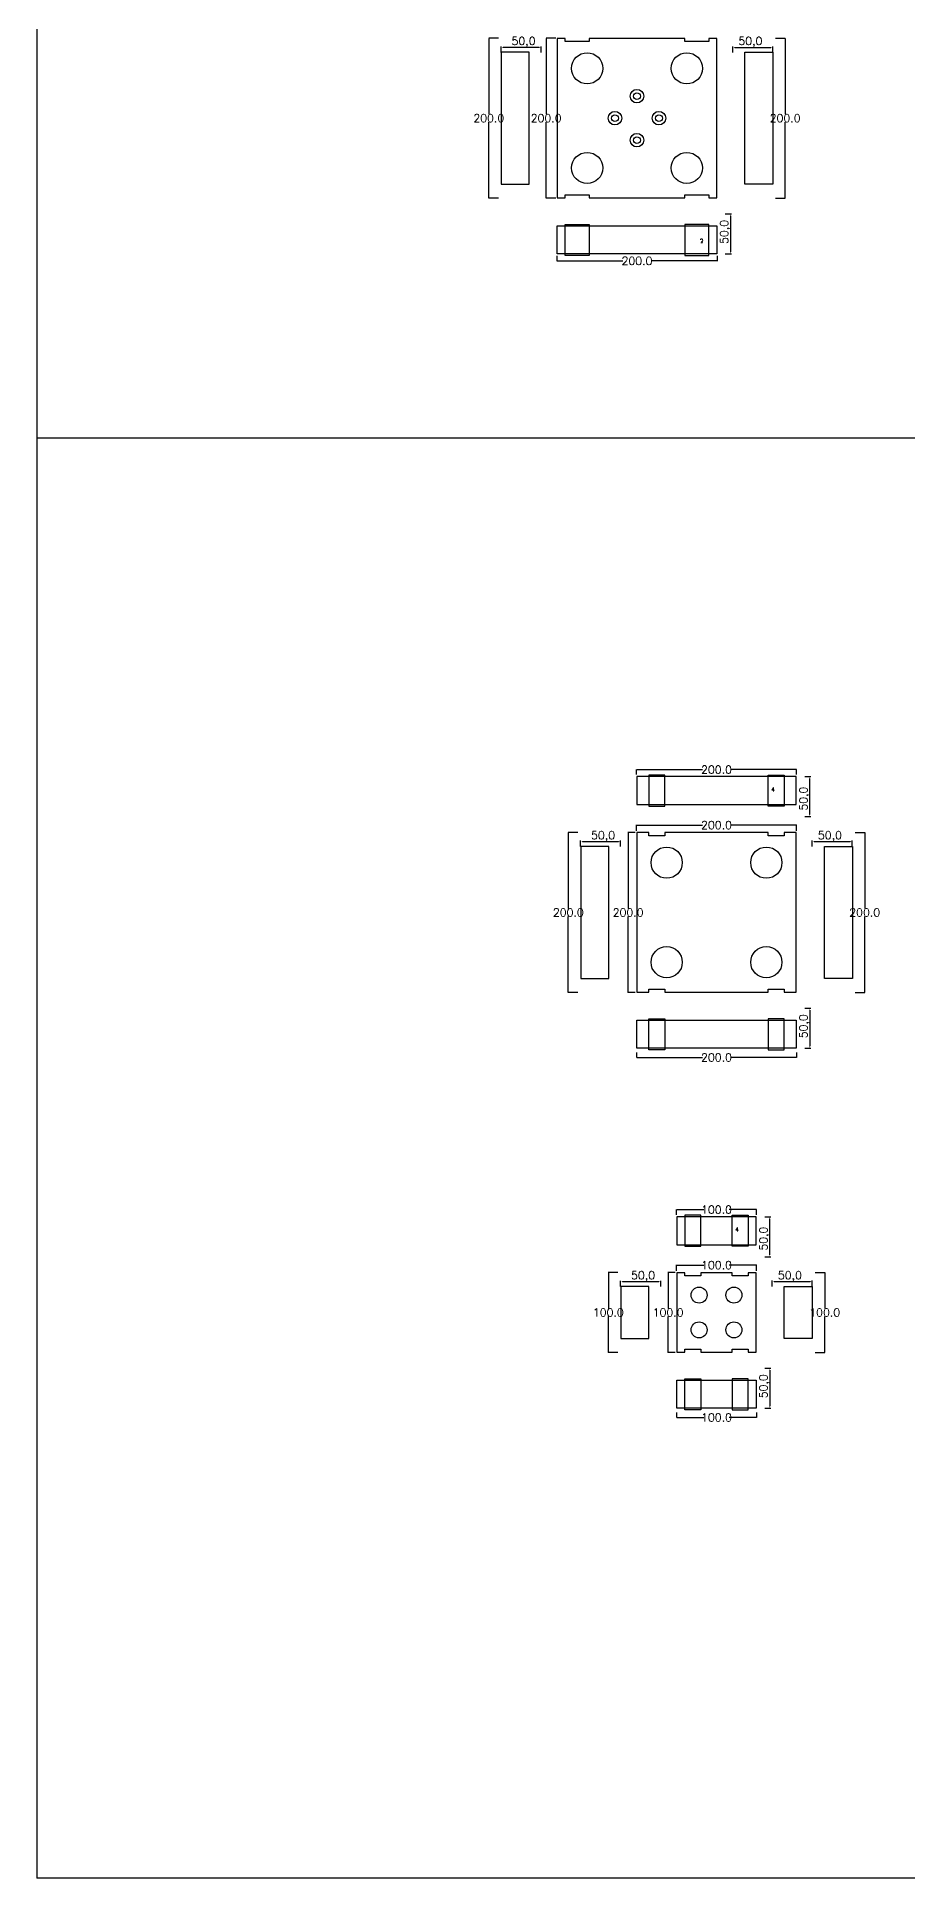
# Model space of a CAD drawing. Header units: millimetres. Extents: x 8462 to 28262, y 7372 to 16372.
# Drawn here: x 8462 to 9550, y 7372 to 9673 of the extents above; entities that cross this region are included whole.
import ezdxf

# ---------------------------------------------------------------- set-up
doc = ezdxf.new("R2010")
doc.units = ezdxf.units.MM
for name, color, linetype in [('TEXT', 7, 'Continuous'), ('볼트 구멍', 7, 'Continuous'), ('치구', 7, 'Continuous'), ('치수', 7, 'Continuous')]:
    doc.layers.add(name, color=color, linetype=linetype)
doc.styles.get("Standard").update_dxf_attribs({"font": 'txt.shx', "bigfont": 'whgtxt.shx'})
doc.dimstyles.new('ISO-25', dxfattribs={"dimtxt": 2.5, "dimasz": 2.5, "dimexe": 1.25, "dimexo": 0.625, "dimtad": 1, "dimtxsty": 'Standard', "dimcen": 2.5, "dimadec": 0, "dimazin": 0, "dimtfac": 1, "dimtmove": 0, "dimatfit": 3, "dimfxl": 0, "dimarcsym": 0})
doc.dimstyles.get("Standard").update_dxf_attribs({"dimtxt": 7, "dimasz": 0.18, "dimexe": 0.18, "dimexo": 0.0625, "dimgap": 0.09, "dimtad": 0, "dimtih": 1, "dimtoh": 1, "dimdec": 1, "dimzin": 0, "dimdsep": 46, "dimtxsty": 'Standard', "dimcen": 0.09, "dimadec": 0, "dimazin": 0, "dimtfac": 1, "dimtdec": 1, "dimtofl": 0, "dimtmove": 0, "dimatfit": 3, "dimfxl": 0, "dimtolj": 1, "dimtzin": 0, "dimarcsym": 0})

# ---------------------------------------------------------------- blocks, each defined once
blk = doc.blocks.new('*D1')
at = {"layer": 'Defpoints', "color": 0}
for p in [(9421.4, 8459.2), (9421.4, 8409.2), (9428.3, 8409.2)]:
    blk.add_point(p, dxfattribs=at)
at = {"layer": '치수', "color": 0, "lineweight": -2}
for p, q in [((9422, 8459.2), (9429.5, 8459.2)), ((9428.3, 8456.7), (9428.3, 8411.7)), ((9422, 8409.2), (9429.5, 8409.2))]:
    blk.add_line(p, q, dxfattribs=at)
at = {"layer": '치수', "color": 0}
for points in [[(9427.8, 8456.7), (9428.7, 8456.7), (9428.3, 8459.2)], [(9427.8, 8411.7), (9428.7, 8411.7), (9428.3, 8409.2)]]:
    blk.add_solid(points, dxfattribs=at)
at = {"layer": '치수', "color": 0, "insert": (9421.8, 8436.7), "char_height": 10, "attachment_point": 5, "rotation": 90}
blk.add_mtext('50,0', dxfattribs=at)
blk = doc.blocks.new('*D3')
at = {"layer": 'Defpoints', "color": 0}
for p in [(9211.7, 8404.1), (9411.7, 8404.1), (9411.7, 8397.7)]:
    blk.add_point(p, dxfattribs=at)
at = {"layer": '치수', "color": 0, "lineweight": -2}
for p, q in [((9211.7, 8404), (9211.7, 8397.5)), ((9411.7, 8404), (9411.7, 8397.5)), ((9211.9, 8397.7), (9294.1, 8397.7)), ((9411.5, 8397.7), (9329.3, 8397.7))]:
    blk.add_line(p, q, dxfattribs=at)
at = {"layer": '치수', "color": 0}
for points in [[(9211.9, 8397.7), (9211.9, 8397.7), (9211.7, 8397.7)], [(9411.5, 8397.7), (9411.5, 8397.7), (9411.7, 8397.7)]]:
    blk.add_solid(points, dxfattribs=at)
at = {"layer": '치수', "color": 0, "insert": (9311.7, 8397.7), "char_height": 10, "attachment_point": 5}
blk.add_mtext('\\A1;200.0', dxfattribs=at)
blk = doc.blocks.new('*D4')
at = {"layer": 'Defpoints', "color": 0}
for p in [(9371.4, 8198.7), (9378.3, 8198.7), (9371.4, 8148.7)]:
    blk.add_point(p, dxfattribs=at)
at = {"layer": '치수', "color": 0, "lineweight": -2}
for p, q in [((9372, 8198.7), (9379.5, 8198.7)), ((9378.3, 8151.2), (9378.3, 8196.2)), ((9372, 8148.7), (9379.5, 8148.7))]:
    blk.add_line(p, q, dxfattribs=at)
at = {"layer": '치수', "color": 0}
for points in [[(9377.8, 8196.2), (9378.7, 8196.2), (9378.3, 8198.7)], [(9377.8, 8151.2), (9378.7, 8151.2), (9378.3, 8148.7)]]:
    blk.add_solid(points, dxfattribs=at)
at = {"layer": '치수', "color": 0, "insert": (9371.8, 8171.2), "char_height": 10, "attachment_point": 5, "rotation": 90}
blk.add_mtext('50,0', dxfattribs=at)
blk = doc.blocks.new('*D5')
at = {"layer": 'Defpoints', "color": 0}
for p in [(9381.4, 8110.7), (9431.4, 8117.5), (9431.4, 8110.7)]:
    blk.add_point(p, dxfattribs=at)
at = {"layer": '치수', "color": 0, "lineweight": -2}
for p, q in [((9381.4, 8111.4), (9381.4, 8118.8)), ((9383.9, 8117.5), (9428.9, 8117.5)), ((9431.4, 8111.4), (9431.4, 8118.8))]:
    blk.add_line(p, q, dxfattribs=at)
at = {"layer": '치수', "color": 0}
for points in [[(9383.9, 8117.9), (9383.9, 8117.1), (9381.4, 8117.5)], [(9428.9, 8117.9), (9428.9, 8117.1), (9431.4, 8117.5)]]:
    blk.add_solid(points, dxfattribs=at)
at = {"layer": '치수', "color": 0, "insert": (9403.4, 8124), "char_height": 10, "attachment_point": 5}
blk.add_mtext('50,0', dxfattribs=at)
blk = doc.blocks.new('*D6')
at = {"layer": 'Defpoints', "color": 0}
for p in [(9191.9, 8117.4), (9191.9, 8110.7), (9241.9, 8110.6)]:
    blk.add_point(p, dxfattribs=at)
at = {"layer": '치수', "color": 0, "lineweight": -2}
for p, q in [((9191.9, 8111.4), (9191.9, 8118.7)), ((9239.4, 8117.4), (9194.4, 8117.4)), ((9241.9, 8111.3), (9241.9, 8118.7))]:
    blk.add_line(p, q, dxfattribs=at)
at = {"layer": '치수', "color": 0}
for points in [[(9194.4, 8117.8), (9194.4, 8117), (9191.9, 8117.4)], [(9239.4, 8117.8), (9239.4, 8117), (9241.9, 8117.4)]]:
    blk.add_solid(points, dxfattribs=at)
at = {"layer": '치수', "color": 0, "insert": (9219.9, 8123.9), "char_height": 10, "attachment_point": 5}
blk.add_mtext('50,0', dxfattribs=at)
blk = doc.blocks.new('*D7')
at = {"layer": 'Defpoints', "color": 0}
for p in [(9261.7, 8201.1), (9361.7, 8207.5), (9361.7, 8201.1)]:
    blk.add_point(p, dxfattribs=at)
at = {"layer": '치수', "color": 0, "lineweight": -2}
for p, q in [((9261.7, 8201.2), (9261.7, 8207.7)), ((9261.9, 8207.5), (9295.8, 8207.5)), ((9361.5, 8207.5), (9327.6, 8207.5)), ((9361.7, 8201.2), (9361.7, 8207.7))]:
    blk.add_line(p, q, dxfattribs=at)
at = {"layer": '치수', "color": 0}
for points in [[(9261.9, 8207.5), (9261.9, 8207.5), (9261.7, 8207.5)], [(9361.5, 8207.5), (9361.5, 8207.5), (9361.7, 8207.5)]]:
    blk.add_solid(points, dxfattribs=at)
at = {"layer": '치수', "color": 0, "insert": (9311.7, 8207.5), "char_height": 10, "attachment_point": 5}
blk.add_mtext('\\A1;100.0', dxfattribs=at)
blk = doc.blocks.new('*D8')
at = {"layer": 'Defpoints', "color": 0}
for p in [(9261.7, 8130.8), (9361.7, 8138.2), (9361.7, 8130.8)]:
    blk.add_point(p, dxfattribs=at)
at = {"layer": '치수', "color": 0, "lineweight": -2}
for p, q in [((9261.7, 8130.8), (9261.7, 8138.3)), ((9261.9, 8138.2), (9295.8, 8138.2)), ((9361.5, 8138.2), (9327.6, 8138.2)), ((9361.7, 8130.8), (9361.7, 8138.3))]:
    blk.add_line(p, q, dxfattribs=at)
at = {"layer": '치수', "color": 0}
for points in [[(9261.9, 8138.2), (9261.9, 8138.1), (9261.7, 8138.2)], [(9361.5, 8138.2), (9361.5, 8138.1), (9361.7, 8138.2)]]:
    blk.add_solid(points, dxfattribs=at)
at = {"layer": '치수', "color": 0, "insert": (9311.7, 8138.2), "char_height": 10, "attachment_point": 5}
blk.add_mtext('\\A1;100.0', dxfattribs=at)
blk = doc.blocks.new('*D9')
at = {"layer": 'Defpoints', "color": 0}
for p in [(9371.4, 8009.2), (9371.4, 7959.2), (9378.3, 7959.2)]:
    blk.add_point(p, dxfattribs=at)
at = {"layer": '치수', "color": 0, "lineweight": -2}
for p, q in [((9372, 8009.2), (9379.5, 8009.2)), ((9378.3, 8006.7), (9378.3, 7961.7)), ((9372, 7959.2), (9379.5, 7959.2))]:
    blk.add_line(p, q, dxfattribs=at)
at = {"layer": '치수', "color": 0}
for points in [[(9377.8, 8006.7), (9378.7, 8006.7), (9378.3, 8009.2)], [(9377.8, 7961.7), (9378.7, 7961.7), (9378.3, 7959.2)]]:
    blk.add_solid(points, dxfattribs=at)
at = {"layer": '치수', "color": 0, "insert": (9371.8, 7986.7), "char_height": 10, "attachment_point": 5, "rotation": 90}
blk.add_mtext('50,0', dxfattribs=at)
blk = doc.blocks.new('*D10')
at = {"layer": 'Defpoints', "color": 0}
for p in [(9261.7, 7954.1), (9361.7, 7954.1), (9361.7, 7947.7)]:
    blk.add_point(p, dxfattribs=at)
at = {"layer": '치수', "color": 0, "lineweight": -2}
for p, q in [((9261.7, 7954), (9261.7, 7947.5)), ((9261.9, 7947.7), (9295.8, 7947.7)), ((9361.5, 7947.7), (9327.6, 7947.7)), ((9361.7, 7954), (9361.7, 7947.5))]:
    blk.add_line(p, q, dxfattribs=at)
at = {"layer": '치수', "color": 0}
for points in [[(9261.9, 7947.7), (9261.9, 7947.7), (9261.7, 7947.7)], [(9361.5, 7947.7), (9361.5, 7947.7), (9361.7, 7947.7)]]:
    blk.add_solid(points, dxfattribs=at)
at = {"layer": '치수', "color": 0, "insert": (9311.7, 7947.7), "char_height": 10, "attachment_point": 5}
blk.add_mtext('\\A1;100.0', dxfattribs=at)
blk = doc.blocks.new('*D11')
at = {"layer": 'Defpoints', "color": 0}
for p in [(9260.2, 8128.9), (9251.2, 8028.9), (9260.2, 8028.9)]:
    blk.add_point(p, dxfattribs=at)
at = {"layer": '치수', "color": 0, "lineweight": -2}
for p, q in [((9260.2, 8128.9), (9251, 8128.9)), ((9251.2, 8128.8), (9251.2, 8084)), ((9251.2, 8029.1), (9251.2, 8073.9)), ((9260.2, 8028.9), (9251, 8028.9))]:
    blk.add_line(p, q, dxfattribs=at)
at = {"layer": '치수', "color": 0}
for points in [[(9251.1, 8128.8), (9251.2, 8128.8), (9251.2, 8128.9)], [(9251.1, 8029.1), (9251.2, 8029.1), (9251.2, 8028.9)]]:
    blk.add_solid(points, dxfattribs=at)
at = {"layer": '치수', "color": 0, "insert": (9251.2, 8078.9), "char_height": 10, "attachment_point": 5}
blk.add_mtext('\\A1;100.0', dxfattribs=at)
blk = doc.blocks.new('*D12')
at = {"layer": 'Defpoints', "color": 0}
for p in [(9188.5, 8128.9), (9176.5, 8028.9), (9188.5, 8028.9)]:
    blk.add_point(p, dxfattribs=at)
at = {"layer": '치수', "color": 0, "lineweight": -2}
for p, q in [((9188.5, 8128.9), (9176.3, 8128.9)), ((9176.5, 8128.8), (9176.5, 8084)), ((9176.5, 8029.1), (9176.5, 8073.9)), ((9188.5, 8028.9), (9176.3, 8028.9))]:
    blk.add_line(p, q, dxfattribs=at)
at = {"layer": '치수', "color": 0}
for points in [[(9176.4, 8128.8), (9176.5, 8128.8), (9176.5, 8128.9)], [(9176.4, 8029.1), (9176.5, 8029.1), (9176.5, 8028.9)]]:
    blk.add_solid(points, dxfattribs=at)
at = {"layer": '치수', "color": 0, "insert": (9176.5, 8078.9), "char_height": 10, "attachment_point": 5}
blk.add_mtext('\\A1;100.0', dxfattribs=at)
blk = doc.blocks.new('*D14')
at = {"layer": 'Defpoints', "color": 0}
for p in [(9434.8, 8128.9), (9434.8, 8028.9), (9446.9, 8028.9)]:
    blk.add_point(p, dxfattribs=at)
at = {"layer": '치수', "color": 0, "lineweight": -2}
for p, q in [((9434.9, 8128.9), (9447.1, 8128.9)), ((9446.9, 8128.8), (9446.9, 8084)), ((9446.9, 8029.1), (9446.9, 8073.9)), ((9434.9, 8028.9), (9447.1, 8028.9))]:
    blk.add_line(p, q, dxfattribs=at)
at = {"layer": '치수', "color": 0}
for points in [[(9446.9, 8128.8), (9446.9, 8128.8), (9446.9, 8128.9)], [(9446.9, 8029.1), (9446.9, 8029.1), (9446.9, 8028.9)]]:
    blk.add_solid(points, dxfattribs=at)
at = {"layer": '치수', "color": 0, "insert": (9446.9, 8078.9), "char_height": 10, "attachment_point": 5}
blk.add_mtext('\\A1;100.0', dxfattribs=at)
blk = doc.blocks.new('*D22')
at = {"layer": 'Defpoints', "color": 0}
for p in [(9211.7, 8751.1), (9411.7, 8757.5), (9411.7, 8751.1)]:
    blk.add_point(p, dxfattribs=at)
at = {"layer": '치수', "color": 0, "lineweight": -2}
for p, q in [((9211.7, 8751.2), (9211.7, 8757.7)), ((9211.9, 8757.5), (9294.1, 8757.5)), ((9411.5, 8757.5), (9329.3, 8757.5)), ((9411.7, 8751.2), (9411.7, 8757.7))]:
    blk.add_line(p, q, dxfattribs=at)
at = {"layer": '치수', "color": 0}
for points in [[(9211.9, 8757.5), (9211.9, 8757.5), (9211.7, 8757.5)], [(9411.5, 8757.5), (9411.5, 8757.5), (9411.7, 8757.5)]]:
    blk.add_solid(points, dxfattribs=at)
at = {"layer": '치수', "color": 0, "insert": (9311.7, 8757.5), "char_height": 10, "attachment_point": 5}
blk.add_mtext('\\A1;200.0', dxfattribs=at)
blk = doc.blocks.new('*D23')
at = {"layer": 'Defpoints', "color": 0}
for p in [(9431.4, 8660.7), (9481.4, 8667.5), (9481.4, 8660.7)]:
    blk.add_point(p, dxfattribs=at)
at = {"layer": '치수', "color": 0, "lineweight": -2}
for p, q in [((9431.4, 8661.4), (9431.4, 8668.8)), ((9433.9, 8667.5), (9478.9, 8667.5)), ((9481.4, 8661.4), (9481.4, 8668.8))]:
    blk.add_line(p, q, dxfattribs=at)
at = {"layer": '치수', "color": 0}
for points in [[(9433.9, 8667.9), (9433.9, 8667.1), (9431.4, 8667.5)], [(9478.9, 8667.9), (9478.9, 8667.1), (9481.4, 8667.5)]]:
    blk.add_solid(points, dxfattribs=at)
at = {"layer": '치수', "color": 0, "insert": (9453.4, 8674), "char_height": 10, "attachment_point": 5}
blk.add_mtext('50,0', dxfattribs=at)
blk = doc.blocks.new('*D24')
at = {"layer": 'Defpoints', "color": 0}
for p in [(9211.7, 8680.8), (9411.7, 8688.2), (9411.7, 8680.8)]:
    blk.add_point(p, dxfattribs=at)
at = {"layer": '치수', "color": 0, "lineweight": -2}
for p, q in [((9211.7, 8680.8), (9211.7, 8688.3)), ((9211.9, 8688.2), (9294.1, 8688.2)), ((9411.5, 8688.2), (9329.3, 8688.2)), ((9411.7, 8680.8), (9411.7, 8688.3))]:
    blk.add_line(p, q, dxfattribs=at)
at = {"layer": '치수', "color": 0}
for points in [[(9211.9, 8688.2), (9211.9, 8688.1), (9211.7, 8688.2)], [(9411.5, 8688.2), (9411.5, 8688.1), (9411.7, 8688.2)]]:
    blk.add_solid(points, dxfattribs=at)
at = {"layer": '치수', "color": 0, "insert": (9311.7, 8688.2), "char_height": 10, "attachment_point": 5}
blk.add_mtext('\\A1;200.0', dxfattribs=at)
blk = doc.blocks.new('*D25')
at = {"layer": 'Defpoints', "color": 0}
for p in [(9421.4, 8748.7), (9428.3, 8748.7), (9421.4, 8698.7)]:
    blk.add_point(p, dxfattribs=at)
at = {"layer": '치수', "color": 0, "lineweight": -2}
for p, q in [((9422, 8748.7), (9429.5, 8748.7)), ((9428.3, 8701.2), (9428.3, 8746.2)), ((9422, 8698.7), (9429.5, 8698.7))]:
    blk.add_line(p, q, dxfattribs=at)
at = {"layer": '치수', "color": 0}
for points in [[(9427.8, 8746.2), (9428.7, 8746.2), (9428.3, 8748.7)], [(9427.8, 8701.2), (9428.7, 8701.2), (9428.3, 8698.7)]]:
    blk.add_solid(points, dxfattribs=at)
at = {"layer": '치수', "color": 0, "insert": (9421.8, 8721.2), "char_height": 10, "attachment_point": 5, "rotation": 90}
blk.add_mtext('50,0', dxfattribs=at)
blk = doc.blocks.new('*D26')
at = {"layer": 'Defpoints', "color": 0}
for p in [(9141.9, 8667.4), (9141.9, 8660.7), (9191.9, 8660.6)]:
    blk.add_point(p, dxfattribs=at)
at = {"layer": '치수', "color": 0, "lineweight": -2}
for p, q in [((9141.9, 8661.4), (9141.9, 8668.7)), ((9189.4, 8667.4), (9144.4, 8667.4)), ((9191.9, 8661.3), (9191.9, 8668.7))]:
    blk.add_line(p, q, dxfattribs=at)
at = {"layer": '치수', "color": 0}
for points in [[(9144.4, 8667.8), (9144.4, 8667), (9141.9, 8667.4)], [(9189.4, 8667.8), (9189.4, 8667), (9191.9, 8667.4)]]:
    blk.add_solid(points, dxfattribs=at)
at = {"layer": '치수', "color": 0, "insert": (9169.9, 8673.9), "char_height": 10, "attachment_point": 5}
blk.add_mtext('50,0', dxfattribs=at)
blk = doc.blocks.new('*D27')
at = {"layer": 'Defpoints', "color": 0}
for p in [(9484.8, 8678.9), (9484.8, 8478.9), (9496.9, 8478.9)]:
    blk.add_point(p, dxfattribs=at)
at = {"layer": '치수', "color": 0, "lineweight": -2}
for p, q in [((9484.9, 8678.9), (9497.1, 8678.9)), ((9496.9, 8678.8), (9496.9, 8584)), ((9496.9, 8479.1), (9496.9, 8573.9)), ((9484.9, 8478.9), (9497.1, 8478.9))]:
    blk.add_line(p, q, dxfattribs=at)
at = {"layer": '치수', "color": 0}
for points in [[(9496.9, 8678.8), (9496.9, 8678.8), (9496.9, 8678.9)], [(9496.9, 8479.1), (9496.9, 8479.1), (9496.9, 8478.9)]]:
    blk.add_solid(points, dxfattribs=at)
at = {"layer": '치수', "color": 0, "insert": (9496.9, 8578.9), "char_height": 10, "attachment_point": 5}
blk.add_mtext('\\A1;200.0', dxfattribs=at)
blk = doc.blocks.new('*D29')
at = {"layer": 'Defpoints', "color": 0}
for p in [(9210.2, 8678.9), (9201.2, 8478.9), (9210.2, 8478.9)]:
    blk.add_point(p, dxfattribs=at)
at = {"layer": '치수', "color": 0, "lineweight": -2}
for p, q in [((9210.2, 8678.9), (9201, 8678.9)), ((9201.2, 8678.8), (9201.2, 8584)), ((9201.2, 8479.1), (9201.2, 8573.9)), ((9210.2, 8478.9), (9201, 8478.9))]:
    blk.add_line(p, q, dxfattribs=at)
at = {"layer": '치수', "color": 0}
for points in [[(9201.1, 8678.8), (9201.2, 8678.8), (9201.2, 8678.9)], [(9201.1, 8479.1), (9201.2, 8479.1), (9201.2, 8478.9)]]:
    blk.add_solid(points, dxfattribs=at)
at = {"layer": '치수', "color": 0, "insert": (9201.2, 8578.9), "char_height": 10, "attachment_point": 5}
blk.add_mtext('\\A1;200.0', dxfattribs=at)
blk = doc.blocks.new('*D30')
at = {"layer": 'Defpoints', "color": 0}
for p in [(9138.5, 8678.9), (9126.5, 8478.9), (9138.5, 8478.9)]:
    blk.add_point(p, dxfattribs=at)
at = {"layer": '치수', "color": 0, "lineweight": -2}
for p, q in [((9138.5, 8678.9), (9126.3, 8678.9)), ((9126.5, 8678.8), (9126.5, 8584)), ((9126.5, 8479.1), (9126.5, 8573.9)), ((9138.5, 8478.9), (9126.3, 8478.9))]:
    blk.add_line(p, q, dxfattribs=at)
at = {"layer": '치수', "color": 0}
for points in [[(9126.4, 8678.8), (9126.5, 8678.8), (9126.5, 8678.9)], [(9126.4, 8479.1), (9126.5, 8479.1), (9126.5, 8478.9)]]:
    blk.add_solid(points, dxfattribs=at)
at = {"layer": '치수', "color": 0, "insert": (9126.5, 8578.9), "char_height": 10, "attachment_point": 5}
blk.add_mtext('\\A1;200.0', dxfattribs=at)
blk = doc.blocks.new('*D630')
at = {"layer": 'Defpoints', "color": 0}
for p in [(9039.2, 9671.8), (9027.1, 9471.8), (9039.2, 9471.8)]:
    blk.add_point(p, dxfattribs=at)
at = {"layer": '치수', "color": 0, "lineweight": -2}
for p, q in [((9039.2, 9671.8), (9027, 9671.8)), ((9027.1, 9671.6), (9027.1, 9576.9)), ((9027.1, 9472), (9027.1, 9566.7)), ((9039.2, 9471.8), (9027, 9471.8))]:
    blk.add_line(p, q, dxfattribs=at)
at = {"layer": '치수', "color": 0}
for points in [[(9027.1, 9671.6), (9027.2, 9671.6), (9027.1, 9671.8)], [(9027.1, 9472), (9027.2, 9472), (9027.1, 9471.8)]]:
    blk.add_solid(points, dxfattribs=at)
at = {"layer": '치수', "color": 0, "insert": (9027.1, 9571.8), "char_height": 10, "attachment_point": 5}
blk.add_mtext('\\A1;200.0', dxfattribs=at)
blk = doc.blocks.new('*D631')
at = {"layer": 'Defpoints', "color": 0}
for p in [(9321.9, 9452.1), (9321.9, 9402.1), (9329.3, 9402.1)]:
    blk.add_point(p, dxfattribs=at)
at = {"layer": '치수', "color": 0, "lineweight": -2}
for p, q in [((9322.6, 9452.1), (9330.5, 9452.1)), ((9329.3, 9449.6), (9329.3, 9404.6)), ((9322.6, 9402.1), (9330.5, 9402.1))]:
    blk.add_line(p, q, dxfattribs=at)
at = {"layer": '치수', "color": 0}
for points in [[(9328.8, 9449.6), (9329.7, 9449.6), (9329.3, 9452.1)], [(9328.8, 9404.6), (9329.7, 9404.6), (9329.3, 9402.1)]]:
    blk.add_solid(points, dxfattribs=at)
at = {"layer": '치수', "color": 0, "insert": (9322.8, 9429.6), "char_height": 10, "attachment_point": 5, "rotation": 90}
blk.add_mtext('50,0', dxfattribs=at)
blk = doc.blocks.new('*D632')
at = {"layer": 'Defpoints', "color": 0}
for p in [(9112.3, 9399.8), (9312.3, 9399.8), (9312.3, 9393.4)]:
    blk.add_point(p, dxfattribs=at)
at = {"layer": '치수', "color": 0, "lineweight": -2}
for p, q in [((9112.3, 9399.7), (9112.3, 9393.2)), ((9112.4, 9393.4), (9194.7, 9393.4)), ((9312.1, 9393.4), (9229.9, 9393.4)), ((9312.3, 9399.7), (9312.3, 9393.2))]:
    blk.add_line(p, q, dxfattribs=at)
at = {"layer": '치수', "color": 0}
for points in [[(9112.4, 9393.4), (9112.4, 9393.3), (9112.3, 9393.4)], [(9312.1, 9393.4), (9312.1, 9393.3), (9312.3, 9393.4)]]:
    blk.add_solid(points, dxfattribs=at)
at = {"layer": '치수', "color": 0, "insert": (9212.3, 9393.4), "char_height": 10, "attachment_point": 5}
blk.add_mtext('\\A1;200.0', dxfattribs=at)
blk = doc.blocks.new('*D633')
at = {"layer": 'Defpoints', "color": 0}
for p in [(9332, 9653.5), (9382, 9660.3), (9382, 9653.5)]:
    blk.add_point(p, dxfattribs=at)
at = {"layer": '치수', "color": 0, "lineweight": -2}
for p, q in [((9332, 9654.1), (9332, 9661.6)), ((9334.5, 9660.3), (9379.5, 9660.3)), ((9382, 9654.1), (9382, 9661.6))]:
    blk.add_line(p, q, dxfattribs=at)
at = {"layer": '치수', "color": 0}
for points in [[(9334.5, 9660.7), (9334.5, 9659.9), (9332, 9660.3)], [(9379.5, 9660.7), (9379.5, 9659.9), (9382, 9660.3)]]:
    blk.add_solid(points, dxfattribs=at)
at = {"layer": '치수', "color": 0, "insert": (9354, 9666.8), "char_height": 10, "attachment_point": 5}
blk.add_mtext('50,0', dxfattribs=at)
blk = doc.blocks.new('*D634')
at = {"layer": 'Defpoints', "color": 0}
for p in [(9110.8, 9671.8), (9098.7, 9471.8), (9110.8, 9471.8)]:
    blk.add_point(p, dxfattribs=at)
at = {"layer": '치수', "color": 0, "lineweight": -2}
for p, q in [((9110.7, 9671.8), (9098.6, 9671.8)), ((9098.7, 9671.6), (9098.7, 9576.9)), ((9098.7, 9472), (9098.7, 9566.7)), ((9110.7, 9471.8), (9098.6, 9471.8))]:
    blk.add_line(p, q, dxfattribs=at)
at = {"layer": '치수', "color": 0}
for points in [[(9098.7, 9671.6), (9098.8, 9671.6), (9098.7, 9671.8)], [(9098.7, 9472), (9098.8, 9472), (9098.7, 9471.8)]]:
    blk.add_solid(points, dxfattribs=at)
at = {"layer": '치수', "color": 0, "insert": (9098.7, 9571.8), "char_height": 10, "attachment_point": 5}
blk.add_mtext('\\A1;200.0', dxfattribs=at)
blk = doc.blocks.new('*D636')
at = {"layer": 'Defpoints', "color": 0}
for p in [(9042.5, 9660.3), (9042.5, 9653.5), (9092.5, 9653.5)]:
    blk.add_point(p, dxfattribs=at)
at = {"layer": '치수', "color": 0, "lineweight": -2}
for p, q in [((9042.5, 9654.1), (9042.5, 9661.6)), ((9090, 9660.3), (9045, 9660.3)), ((9092.5, 9654.1), (9092.5, 9661.6))]:
    blk.add_line(p, q, dxfattribs=at)
at = {"layer": '치수', "color": 0}
for points in [[(9045, 9660.7), (9045, 9659.9), (9042.5, 9660.3)], [(9090, 9660.7), (9090, 9659.9), (9092.5, 9660.3)]]:
    blk.add_solid(points, dxfattribs=at)
at = {"layer": '치수', "color": 0, "insert": (9070.5, 9666.8), "char_height": 10, "attachment_point": 5}
blk.add_mtext('50,0', dxfattribs=at)
blk = doc.blocks.new('*D638')
at = {"layer": 'Defpoints', "color": 0}
for p in [(9385.3, 9671.8), (9385.3, 9471.8), (9397.4, 9471.8)]:
    blk.add_point(p, dxfattribs=at)
at = {"layer": '치수', "color": 0, "lineweight": -2}
for p, q in [((9385.4, 9671.8), (9397.6, 9671.8)), ((9397.4, 9671.6), (9397.4, 9576.9)), ((9397.4, 9472), (9397.4, 9566.7)), ((9385.4, 9471.8), (9397.6, 9471.8))]:
    blk.add_line(p, q, dxfattribs=at)
at = {"layer": '치수', "color": 0}
for points in [[(9397.4, 9671.6), (9397.4, 9671.6), (9397.4, 9671.8)], [(9397.4, 9472), (9397.4, 9472), (9397.4, 9471.8)]]:
    blk.add_solid(points, dxfattribs=at)
at = {"layer": '치수', "color": 0, "insert": (9397.4, 9571.8), "char_height": 10, "attachment_point": 5}
blk.add_mtext('\\A1;200.0', dxfattribs=at)

msp = doc.modelspace()

# ---------------------------------------------------------------- linework, layer by layer
at = {"color": 6}
for p, q in [((8462.267, 16371.825), (8462.267, 7371.825)), ((28262.267, 9171.825), (8462.267, 9171.825)), ((28262.267, 7371.825), (8462.267, 7371.825))]:
    msp.add_line(p, q, dxfattribs=at)
at = {"layer": '볼트 구멍', "color": 2}
for centre in [(9212.267, 9599.325), (9184.767, 9571.825), (9239.767, 9571.825), (9212.267, 9544.325)]:
    msp.add_circle(centre, 8.5, dxfattribs=at)
at = {"layer": '볼트 구멍', "color": 3}
for centre in [(9212.267, 9599.325), (9184.767, 9571.825), (9239.767, 9571.825), (9212.267, 9544.325)]:
    msp.add_circle(centre, 4.25, dxfattribs=at)
at = {"layer": '치구'}
for points in [[(9112.517, 9472.075), (9122.517, 9472.075), (9122.517, 9476.075), (9152.517, 9476.075), (9152.517, 9472.075), (9272.017, 9472.075), (9272.017, 9476.075), (9302.017, 9476.075), (9302.017, 9472.075), (9312.017, 9472.075), (9312.017, 9671.575), (9302.017, 9671.575), (9302.017, 9667.575), (9272.017, 9667.575), (9272.017, 9671.575), (9152.517, 9671.575), (9152.517, 9667.575), (9122.517, 9667.575), (9122.517, 9671.575), (9112.517, 9671.575)], [(9077.517, 9654.175), (9042.517, 9654.175), (9042.517, 9489.475), (9077.517, 9489.475)], [(9347.017, 9654.175), (9382.017, 9654.175), (9382.017, 9489.475), (9347.017, 9489.475)], [(9112.517, 9437.075), (9312.017, 9437.075), (9312.017, 9402.075), (9112.517, 9402.075)], [(9211.934, 8713.697), (9411.434, 8713.697), (9411.434, 8748.697), (9211.934, 8748.697)], [(9211.934, 8479.197), (9226.934, 8479.197), (9226.934, 8483.197), (9246.934, 8483.197), (9246.934, 8479.197), (9376.434, 8479.197), (9376.434, 8483.197), (9396.434, 8483.197), (9396.434, 8479.197), (9411.434, 8479.197), (9411.434, 8678.697), (9396.434, 8678.697), (9396.434, 8674.697), (9376.434, 8674.697), (9376.434, 8678.697), (9246.934, 8678.697), (9246.934, 8674.697), (9226.934, 8674.697), (9226.934, 8678.697), (9211.934, 8678.697)], [(9176.934, 8661.297), (9141.934, 8661.297), (9141.934, 8496.597), (9176.934, 8496.597)], [(9446.434, 8661.297), (9481.434, 8661.297), (9481.434, 8496.597), (9446.434, 8496.597)], [(9211.934, 8444.197), (9411.434, 8444.197), (9411.434, 8409.197), (9211.934, 8409.197)], [(9261.934, 8163.697), (9361.434, 8163.697), (9361.434, 8198.697), (9261.934, 8198.697)], [(9261.934, 8029.197), (9271.934, 8029.197), (9271.934, 8033.197), (9291.934, 8033.197), (9291.934, 8029.197), (9331.434, 8029.197), (9331.434, 8033.197), (9351.434, 8033.197), (9351.434, 8029.197), (9361.434, 8029.197), (9361.434, 8128.697), (9351.434, 8128.697), (9351.434, 8124.697), (9331.434, 8124.697), (9331.434, 8128.697), (9291.934, 8128.697), (9291.934, 8124.697), (9271.934, 8124.697), (9271.934, 8128.697), (9261.934, 8128.697)], [(9226.934, 8111.297), (9191.934, 8111.297), (9191.934, 8046.597), (9226.934, 8046.597)], [(9396.434, 8111.297), (9431.434, 8111.297), (9431.434, 8046.597), (9396.434, 8046.597)], [(9261.934, 7994.197), (9361.434, 7994.197), (9361.434, 7959.197), (9261.934, 7959.197)]]:
    msp.add_lwpolyline(points, close=True, dxfattribs=at)
at = {"layer": '치구', "color": 1}
for points in [[(9122.517, 9439.075), (9152.517, 9439.075), (9152.517, 9400.077), (9122.517, 9400.077)], [(9302.017, 9439.075), (9272.017, 9439.075), (9272.017, 9400.077), (9302.017, 9400.077)], [(9226.934, 8711.697), (9246.934, 8711.697), (9246.934, 8750.694), (9226.934, 8750.694)], [(9396.434, 8711.697), (9376.434, 8711.697), (9376.434, 8750.694), (9396.434, 8750.694)], [(9226.934, 8446.197), (9246.934, 8446.197), (9246.934, 8407.2), (9226.934, 8407.2)], [(9396.434, 8446.197), (9376.434, 8446.197), (9376.434, 8407.2), (9396.434, 8407.2)], [(9271.934, 8161.697), (9291.934, 8161.697), (9291.934, 8200.694), (9271.934, 8200.694)], [(9351.434, 8161.697), (9331.434, 8161.697), (9331.434, 8200.694), (9351.434, 8200.694)], [(9271.934, 7996.197), (9291.934, 7996.197), (9291.934, 7957.2), (9271.934, 7957.2)], [(9351.434, 7996.197), (9331.434, 7996.197), (9331.434, 7957.2), (9351.434, 7957.2)]]:
    msp.add_lwpolyline(points, close=True, dxfattribs=at)
at = {"layer": '치구'}
for centre in [(9150.017, 9634.075), (9274.517, 9634.075), (9150.017, 9509.575), (9274.517, 9509.575), (9249.434, 8641.197), (9373.934, 8641.197), (9249.434, 8516.697), (9373.934, 8516.697)]:
    msp.add_circle(centre, 19.5, dxfattribs=at)
at = {"layer": '치구', "color": 0}
for centre in [(9289.934, 8100.697), (9333.434, 8100.697), (9289.934, 8057.197), (9333.434, 8057.197)]:
    msp.add_circle(centre, 10, dxfattribs=at)

# ---------------------------------------------------------------- texts
at = {"layer": 'TEXT', "color": 1, "text_generation_flag": 2}
msp.add_text('3', height=5, rotation=180, dxfattribs=at).set_placement((9290.829, 9420.773))
at = {"layer": 'TEXT', "color": 1}
for p in [(9380.246, 8729.999), (9335.246, 8179.999)]:
    msp.add_text('4', height=5, dxfattribs=at).set_placement(p)

# ---------------------------------------------------------------- dimensions: what is measured, and where the dimension line sits
at = {"layer": '치수', "color": 4}
for base, p1, p2, picture, middle in [((9027.149, 9471.825), (9039.219, 9671.825), (9039.219, 9471.825), '*D630', (9027.149, 9571.825)), ((9098.737, 9471.825), (9110.807, 9671.825), (9110.807, 9471.825), '*D634', (9098.737, 9571.825)), ((9397.385, 9471.825), (9385.315, 9671.825), (9385.315, 9471.825), '*D638', (9397.385, 9571.825)), ((9126.466, 8478.947), (9138.536, 8678.947), (9138.536, 8478.947), '*D30', (9126.466, 8578.947)), ((9201.154, 8478.947), (9210.224, 8678.947), (9210.224, 8478.947), '*D29', (9201.154, 8578.947)), ((9496.902, 8478.947), (9484.832, 8678.947), (9484.832, 8478.947), '*D27', (9496.902, 8578.947)), ((9176.466, 8028.947), (9188.536, 8128.947), (9188.536, 8028.947), '*D12', (9176.466, 8078.947)), ((9251.154, 8028.947), (9260.224, 8128.947), (9260.224, 8028.947), '*D11', (9251.154, 8078.947)), ((9446.902, 8028.947), (9434.832, 8128.947), (9434.832, 8028.947), '*D14', (9446.902, 8078.947))]:
    dim = msp.add_linear_dim(base=base, p1=p1, p2=p2, angle=90, dimstyle='Standard', override={"dimtxt": 10}, dxfattribs=at)
    dim.commit()
    dim.dimension.update_dxf_attribs({"geometry": picture, "text_midpoint": middle})
for base, p1, p2, angle, picture, middle in [((9042.517, 9660.302), (9092.517, 9653.525), (9042.517, 9653.525), 180, '*D636', (9070.517, 9660.302)), ((9329.265, 9402.075), (9321.947, 9452.075), (9321.947, 9402.075), 270, '*D631', (9329.265, 9429.575)), ((9428.261, 8748.697), (9421.363, 8698.697), (9421.363, 8748.697), 90, '*D25', (9428.261, 8721.197)), ((9141.934, 8667.424), (9191.934, 8660.647), (9141.934, 8660.747), 180, '*D26', (9169.934, 8667.424)), ((9428.261, 8409.197), (9421.363, 8459.197), (9421.363, 8409.197), 270, '*D1', (9428.261, 8436.697)), ((9378.261, 8198.697), (9371.363, 8148.697), (9371.363, 8198.697), 90, '*D4', (9378.261, 8171.197)), ((9191.934, 8117.424), (9241.934, 8110.647), (9191.934, 8110.747), 180, '*D6', (9219.934, 8117.424)), ((9378.261, 7959.197), (9371.363, 8009.197), (9371.363, 7959.197), 270, '*D9', (9378.261, 7986.697))]:
    dim = msp.add_linear_dim(base=base, p1=p1, p2=p2, angle=angle, dimstyle='ISO-25', override={"dimtxt": 10, "dimdec": 1, "dimzin": 0, "dimtdec": 1}, dxfattribs=at)
    dim.commit()
    dim.dimension.update_dxf_attribs({"geometry": picture, "text_midpoint": middle, "dimtype": 160})
for base, p1, p2, dimstyle, override, picture, middle in [((9382.017, 9660.302), (9332.017, 9653.525), (9382.017, 9653.525), 'ISO-25', {"dimtxt": 10, "dimdec": 1, "dimzin": 0, "dimtdec": 1}, '*D633', (9354.017, 9660.302)), ((9312.267, 9393.353), (9112.267, 9399.75), (9312.267, 9399.75), 'Standard', {"dimtxt": 10}, '*D632', (9212.267, 9393.353)), ((9411.684, 8757.519), (9211.684, 8751.122), (9411.684, 8751.122), 'Standard', {"dimtxt": 10}, '*D22', (9311.684, 8757.519)), ((9481.434, 8667.524), (9431.434, 8660.747), (9481.434, 8660.747), 'ISO-25', {"dimtxt": 10, "dimdec": 1, "dimzin": 0, "dimtdec": 1}, '*D23', (9453.434, 8667.524)), ((9411.684, 8397.686), (9211.684, 8404.084), (9411.684, 8404.084), 'Standard', {"dimtxt": 10}, '*D3', (9311.684, 8397.686)), ((9361.684, 8207.519), (9261.684, 8201.122), (9361.684, 8201.122), 'Standard', {"dimtxt": 10}, '*D7', (9311.684, 8207.519)), ((9431.434, 8117.524), (9381.434, 8110.747), (9431.434, 8110.747), 'ISO-25', {"dimtxt": 10, "dimdec": 1, "dimzin": 0, "dimtdec": 1}, '*D5', (9403.434, 8117.524)), ((9361.684, 7947.686), (9261.684, 7954.084), (9361.684, 7954.084), 'Standard', {"dimtxt": 10}, '*D10', (9311.684, 7947.686))]:
    dim = msp.add_linear_dim(base=base, p1=p1, p2=p2, dimstyle=dimstyle, override=override, dxfattribs=at)
    dim.commit()
    dim.dimension.update_dxf_attribs({"geometry": picture, "text_midpoint": middle, "dimtype": 160})
for base, p1, p2, picture, middle in [((9411.684, 8688.169), (9211.684, 8680.772), (9411.684, 8680.772), '*D24', (9311.684, 8688.169)), ((9361.684, 8138.169), (9261.684, 8130.772), (9361.684, 8130.772), '*D8', (9311.684, 8138.169))]:
    dim = msp.add_linear_dim(base=base, p1=p1, p2=p2, dimstyle='Standard', override={"dimtxt": 10}, dxfattribs=at)
    dim.commit()
    dim.dimension.update_dxf_attribs({"geometry": picture, "text_midpoint": middle})

doc.saveas('drawing.dxf')
